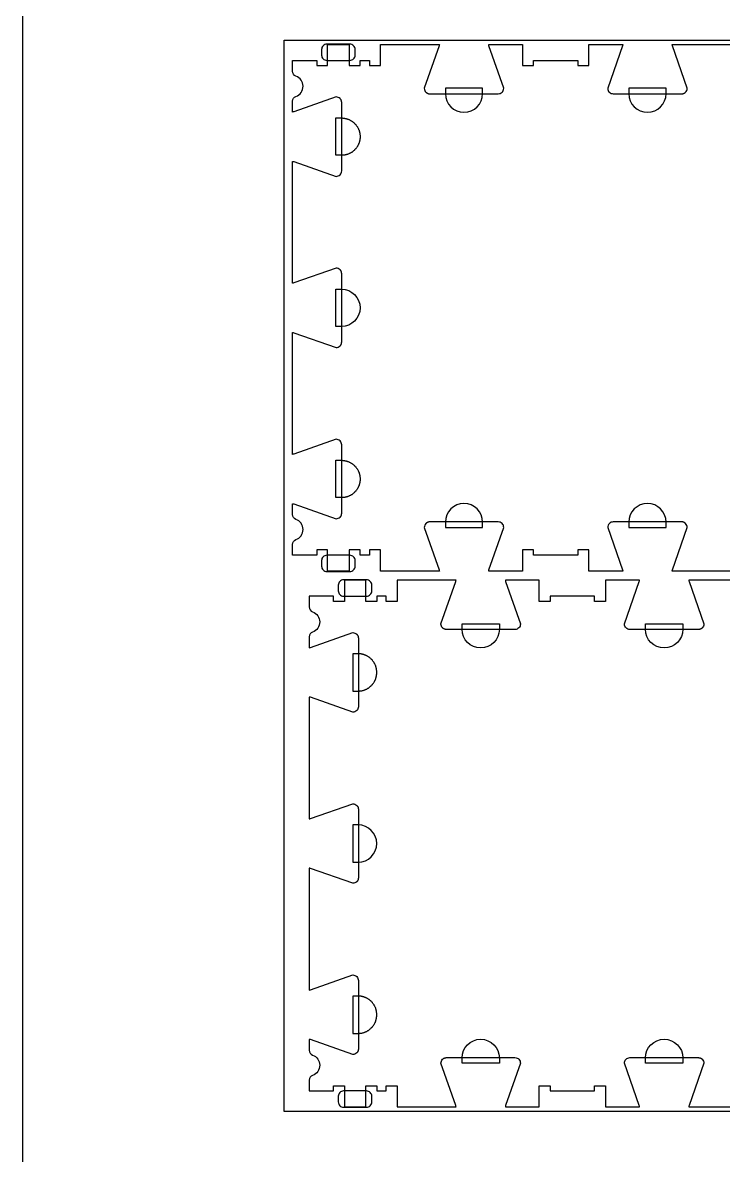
# Model space of a CAD drawing. Extents: x 0 to 4485, y 0 to 10771.
# Drawn here: x 0 to 798, y 5619 to 6909 of the extents above; entities that cross this region are included whole.
import ezdxf

# ---------------------------------------------------------------- set-up
doc = ezdxf.new("R2010")
doc.units = 0
for name, color, linetype in [('0_SHEET_SPRUCEPLY_2440X122', 1, 'CONTINUOUS'), ('4_ANYTOOL_CUTTHROUGH_OUTSI', 5, 'CONTINUOUS'), ('5_ANYTOOL_HALF_MILL_9MM_IN', 3, 'CONTINUOUS'), ('DONOTCUT', 7, 'CONTINUOUS')]:
    doc.layers.add(name, color=color, linetype=linetype)

msp = doc.modelspace()

# ---------------------------------------------------------------- linework, layer by layer
at = {"layer": '0_SHEET_SPRUCEPLY_2440X122'}
msp.add_lwpolyline([(2737.9, 6889.4), (2737.9, 5669.4), (297.9, 5669.4), (297.9, 6889.4)], close=True, dxfattribs=at)
at = {"layer": '4_ANYTOOL_CUTTHROUGH_OUTSI', "color": 5}
for points in [[(806.8, 6284.7), (739.6, 6284.7), (739.6, 6284.7, -0.061485), (739.8, 6286.1), (756.7, 6334.3), (756.7, 6334.4), (756.7, 6334.4), (756.7, 6334.4, 0.198912), (754.9, 6338.8), (754.8, 6338.9), (754.7, 6339), (754.6, 6339.1), (754.4, 6339.2), (754.3, 6339.3), (754.2, 6339.4), (754.1, 6339.5), (754, 6339.6), (753.8, 6339.7), (753.7, 6339.8), (753.6, 6339.9), (753.4, 6339.9), (753.3, 6340), (753.2, 6340.1), (753, 6340.1), (752.9, 6340.2), (752.7, 6340.3), (752.6, 6340.3), (752.4, 6340.4), (752.3, 6340.4), (752.1, 6340.4), (752, 6340.5), (751.8, 6340.5), (751.7, 6340.6), (751.5, 6340.6), (751.4, 6340.6), (751.2, 6340.6), (751.1, 6340.6), (750.9, 6340.7), (750.8, 6340.7), (750.6, 6340.7), (750.5, 6340.7), (672.5, 6340.7, 0.414214), (666.2, 6334.4), (666.2, 6334.4), (666.2, 6334.3), (683.1, 6286.1), (683.1, 6286.1, -0.061485), (683.4, 6284.7), (644.8, 6284.7), (644.8, 6308.4), (644.8, 6308.7), (632.3, 6308.7), (632.3, 6302.7), (581.8, 6302.7), (581.8, 6308.7), (569.3, 6308.7), (569.3, 6284.7), (530.7, 6284.7), (530.7, 6284.7, -0.061485), (530.9, 6286.1), (547.8, 6334.3), (547.8, 6334.4), (547.8, 6334.4), (547.8, 6334.4, 0.414214), (541.6, 6340.7), (463.6, 6340.7), (463.4, 6340.7), (463.3, 6340.7), (463.1, 6340.7), (463, 6340.6), (462.8, 6340.6), (462.7, 6340.6), (462.5, 6340.6), (462.4, 6340.6), (462.2, 6340.5), (462.1, 6340.5), (461.9, 6340.4), (461.8, 6340.4), (461.6, 6340.4), (461.5, 6340.3), (461.3, 6340.3), (461.2, 6340.2), (461, 6340.1), (460.9, 6340.1), (460.8, 6340), (460.6, 6339.9), (460.5, 6339.9), (460.3, 6339.8), (460.2, 6339.7), (460.1, 6339.6), (460, 6339.5), (459.8, 6339.4), (459.7, 6339.3), (459.6, 6339.2), (459.5, 6339.1), (459.4, 6339), (459.3, 6338.9), (459.2, 6338.8, 0.198912), (457.3, 6334.4), (457.3, 6334.4), (457.3, 6334.3), (474.2, 6286.1), (474.2, 6286.1, -0.061485), (474.5, 6284.7), (407.3, 6284.7), (407.3, 6308.7), (394.8, 6308.7), (394.8, 6302.7), (384.3, 6302.7), (384.3, 6308.7), (371.8, 6308.7), (371.8, 6284.7), (347.3, 6284.7), (347.3, 6308.7), (334.8, 6308.7), (334.8, 6302.7), (307.3, 6302.7), (307.3, 6315.1), (307.3, 6315.1, -0.317837), (311.1, 6320.5, 0.707107), (311.1, 6343.6, -0.317837), (307.3, 6349), (307.3, 6361.4, -0.061485), (308.7, 6361.2), (356.9, 6344.3), (357, 6344.3), (357, 6344.3), (357, 6344.3, 0.198912), (361.4, 6346.1), (361.5, 6346.2), (361.7, 6346.3), (361.8, 6346.4), (361.8, 6346.5), (361.9, 6346.7), (362, 6346.8), (362.1, 6346.9), (362.2, 6347), (362.3, 6347.2), (362.4, 6347.3), (362.5, 6347.4), (362.5, 6347.6), (362.6, 6347.7), (362.7, 6347.8), (362.7, 6348), (362.8, 6348.1), (362.9, 6348.3), (362.9, 6348.4), (363, 6348.6), (363, 6348.7), (363, 6348.9), (363.1, 6349), (363.1, 6349.2), (363.2, 6349.3), (363.2, 6349.5), (363.2, 6349.6), (363.2, 6349.8), (363.2, 6349.9), (363.3, 6350.1), (363.3, 6350.2), (363.3, 6350.4), (363.3, 6350.5), (363.3, 6428.5, 0.414214), (357, 6434.8), (357, 6434.8), (356.9, 6434.8), (308.7, 6417.9), (308.7, 6417.9, -0.061485), (307.3, 6417.6), (307.3, 6556.3, -0.061485), (308.7, 6556.1), (356.9, 6539.2), (357, 6539.2), (357, 6539.2), (357, 6539.2, 0.198912), (361.4, 6541), (361.5, 6541.1), (361.7, 6541.2), (361.8, 6541.3), (361.8, 6541.4), (361.9, 6541.6), (362, 6541.7), (362.1, 6541.8), (362.2, 6541.9), (362.3, 6542.1), (362.4, 6542.2), (362.5, 6542.3), (362.5, 6542.5), (362.6, 6542.6), (362.7, 6542.7), (362.7, 6542.9), (362.8, 6543), (362.9, 6543.2), (362.9, 6543.3), (363, 6543.5), (363, 6543.6), (363, 6543.8), (363.1, 6543.9), (363.1, 6544.1), (363.2, 6544.2), (363.2, 6544.4), (363.2, 6544.5), (363.2, 6544.7), (363.2, 6544.8), (363.3, 6545), (363.3, 6545.1), (363.3, 6545.3), (363.3, 6545.4), (363.3, 6623.4), (363.3, 6623.6), (363.3, 6623.7), (363.3, 6623.9), (363.2, 6624), (363.2, 6624.2), (363.2, 6624.3), (363.2, 6624.5), (363.2, 6624.6), (363.1, 6624.8), (363.1, 6624.9), (363, 6625.1), (363, 6625.2), (363, 6625.4), (362.9, 6625.5), (362.9, 6625.7), (362.8, 6625.8), (362.7, 6626), (362.7, 6626.1), (362.6, 6626.2), (362.5, 6626.4), (362.5, 6626.5), (362.4, 6626.6), (362.3, 6626.8), (362.2, 6626.9), (362.1, 6627), (362, 6627.2), (361.9, 6627.3), (361.8, 6627.4), (361.8, 6627.5), (361.7, 6627.6), (361.5, 6627.7), (361.4, 6627.8, 0.198912), (357, 6629.7), (357, 6629.7), (356.9, 6629.7), (308.7, 6612.8), (308.7, 6612.8, -0.061485), (307.3, 6612.5), (307.3, 6751.2, -0.061485), (308.7, 6751), (356.9, 6734.1), (357, 6734.1), (357, 6734.1), (357, 6734.1, 0.414214), (363.3, 6740.3), (363.3, 6818.3), (363.3, 6818.5), (363.3, 6818.6), (363.3, 6818.8), (363.2, 6818.9), (363.2, 6819.1), (363.2, 6819.2), (363.2, 6819.4), (363.2, 6819.5), (363.1, 6819.7), (363.1, 6819.8), (363, 6820), (363, 6820.1), (363, 6820.3), (362.9, 6820.4), (362.9, 6820.6), (362.8, 6820.7), (362.7, 6820.9), (362.7, 6821), (362.6, 6821.1), (362.5, 6821.3), (362.5, 6821.4), (362.4, 6821.5), (362.3, 6821.7), (362.2, 6821.8), (362.1, 6821.9), (362, 6822.1), (361.9, 6822.2), (361.8, 6822.3), (361.8, 6822.4), (361.7, 6822.5), (361.5, 6822.6), (361.4, 6822.7, 0.198912), (357, 6824.6), (357, 6824.6), (356.9, 6824.6), (308.7, 6807.7), (308.7, 6807.7, -0.061485), (307.3, 6807.4), (307.3, 6819.8, -0.317837), (311.1, 6825.2, 0.707107), (311.1, 6848.3, -0.317837), (307.3, 6853.8), (307.3, 6866.2), (334.8, 6866.2), (334.8, 6860.2), (347.3, 6860.2), (347.3, 6884.2), (371.8, 6884.2), (371.8, 6860.2), (372, 6860.2), (384, 6860.2), (384.3, 6860.2), (384.3, 6866.2), (394.8, 6866.2), (394.8, 6860.2), (407.3, 6860.2), (407.3, 6884.2), (474.5, 6884.2), (474.5, 6884.2, -0.061485), (474.2, 6882.8), (457.3, 6834.5), (457.3, 6834.5), (457.3, 6834.4), (457.3, 6834.4, 0.198912), (459.2, 6830), (459.3, 6829.9), (459.4, 6829.8), (459.5, 6829.7), (459.6, 6829.6), (459.7, 6829.5), (459.8, 6829.4), (460, 6829.3), (460.1, 6829.2), (460.2, 6829.1), (460.3, 6829.1), (460.5, 6829), (460.6, 6828.9), (460.8, 6828.8), (460.9, 6828.8), (461, 6828.7), (461.2, 6828.6), (461.3, 6828.6), (461.5, 6828.5), (461.6, 6828.5), (461.8, 6828.4), (461.9, 6828.4), (462.1, 6828.4), (462.2, 6828.3), (462.4, 6828.3), (462.5, 6828.3), (462.7, 6828.2), (462.8, 6828.2), (463, 6828.2), (463.1, 6828.2), (463.3, 6828.2), (463.4, 6828.2), (463.6, 6828.2), (541.6, 6828.2, 0.414214), (547.8, 6834.4), (547.8, 6834.5), (547.8, 6834.5), (530.9, 6882.8), (530.9, 6882.8, -0.061485), (530.7, 6884.2), (569.3, 6884.2), (569.3, 6860.2), (581.8, 6860.2), (581.8, 6866.2), (632.3, 6866.2), (632.3, 6860.2), (644.8, 6860.2), (644.8, 6884.2), (683.4, 6884.2), (683.4, 6884.2, -0.061485), (683.1, 6882.8), (666.2, 6834.5), (666.2, 6834.5), (666.2, 6834.4), (666.2, 6834.4, 0.414214), (672.5, 6828.2), (750.5, 6828.2), (750.6, 6828.2), (750.8, 6828.2), (750.9, 6828.2), (751.1, 6828.2), (751.2, 6828.2), (751.4, 6828.2), (751.5, 6828.3), (751.7, 6828.3), (751.8, 6828.3), (752, 6828.4), (752.1, 6828.4), (752.3, 6828.4), (752.4, 6828.5), (752.6, 6828.5), (752.7, 6828.6), (752.9, 6828.6), (753, 6828.7), (753.2, 6828.8), (753.3, 6828.8), (753.4, 6828.9), (753.6, 6829), (753.7, 6829.1), (753.8, 6829.1), (754, 6829.2), (754.1, 6829.3), (754.2, 6829.4), (754.3, 6829.5), (754.4, 6829.6), (754.6, 6829.7), (754.7, 6829.8), (754.8, 6829.9), (754.9, 6830, 0.198912), (756.7, 6834.4), (756.7, 6834.5), (756.7, 6834.5), (739.8, 6882.8), (739.8, 6882.8, -0.061485), (739.6, 6884.2), (757, 6884.2), (806.8, 6884.2)], [(825.8, 6274.2), (758.6, 6274.2), (758.6, 6274.2, 0.061485), (758.8, 6272.8), (775.7, 6224.5), (775.7, 6224.5), (775.7, 6224.4), (775.7, 6224.4, -0.198912), (773.9, 6220), (773.8, 6219.9), (773.7, 6219.8), (773.6, 6219.7), (773.4, 6219.6), (773.3, 6219.5), (773.2, 6219.4), (773.1, 6219.3), (773, 6219.2), (772.8, 6219.1), (772.7, 6219.1), (772.6, 6219), (772.4, 6218.9), (772.3, 6218.8), (772.2, 6218.8), (772, 6218.7), (771.9, 6218.6), (771.7, 6218.6), (771.6, 6218.5), (771.4, 6218.5), (771.3, 6218.4), (771.1, 6218.4), (771, 6218.4), (770.8, 6218.3), (770.7, 6218.3), (770.5, 6218.3), (770.4, 6218.2), (770.2, 6218.2), (770.1, 6218.2), (769.9, 6218.2), (769.8, 6218.2), (769.6, 6218.2), (769.5, 6218.2), (691.5, 6218.2, -0.414214), (685.2, 6224.4), (685.2, 6224.5), (685.2, 6224.5), (702.1, 6272.8), (702.1, 6272.8, 0.061485), (702.4, 6274.2), (663.8, 6274.2), (663.8, 6250.2), (651.3, 6250.2), (651.3, 6256.2), (600.8, 6256.2), (600.8, 6250.2), (588.3, 6250.2), (588.3, 6274.2), (549.7, 6274.2), (549.7, 6274.2, 0.061485), (549.9, 6272.8), (566.8, 6224.5), (566.8, 6224.5), (566.8, 6224.4), (566.8, 6224.4, -0.414214), (560.6, 6218.2), (482.6, 6218.2), (482.4, 6218.2), (482.3, 6218.2), (482.1, 6218.2), (482, 6218.2), (481.8, 6218.2), (481.7, 6218.2), (481.5, 6218.3), (481.4, 6218.3), (481.2, 6218.3), (481.1, 6218.4), (480.9, 6218.4), (480.8, 6218.4), (480.6, 6218.5), (480.5, 6218.5), (480.3, 6218.6), (480.2, 6218.6), (480, 6218.7), (479.9, 6218.8), (479.8, 6218.8), (479.6, 6218.9), (479.5, 6219), (479.3, 6219.1), (479.2, 6219.1), (479.1, 6219.2), (479, 6219.3), (478.8, 6219.4), (478.7, 6219.5), (478.6, 6219.6), (478.5, 6219.7), (478.4, 6219.8), (478.3, 6219.9), (478.2, 6220, -0.198912), (476.3, 6224.4), (476.3, 6224.5), (476.3, 6224.5), (493.2, 6272.8), (493.2, 6272.8, 0.061485), (493.5, 6274.2), (426.3, 6274.2), (426.3, 6250.2), (413.8, 6250.2), (413.8, 6256.2), (403.3, 6256.2), (403.3, 6250.2), (390.8, 6250.2), (390.8, 6274.2), (366.3, 6274.2), (366.3, 6250.2), (354, 6250.2), (353.8, 6250.2), (353.8, 6256.2), (326.3, 6256.2), (326.3, 6243.8), (326.3, 6243.8, 0.317837), (330.1, 6238.3, -0.707107), (330.1, 6215.2, 0.317837), (326.3, 6209.8), (326.3, 6197.4, 0.061485), (327.7, 6197.7), (375.9, 6214.6), (376, 6214.6), (376, 6214.6), (376, 6214.6, -0.198912), (380.4, 6212.7), (380.5, 6212.6), (380.7, 6212.5), (380.8, 6212.4), (380.8, 6212.3), (380.9, 6212.2), (381, 6212.1), (381.1, 6211.9), (381.2, 6211.8), (381.3, 6211.7), (381.4, 6211.5), (381.5, 6211.4), (381.5, 6211.3), (381.6, 6211.1), (381.7, 6211), (381.7, 6210.9), (381.8, 6210.7), (381.9, 6210.6), (381.9, 6210.4), (382, 6210.3), (382, 6210.1), (382, 6210), (382.1, 6209.8), (382.1, 6209.7), (382.2, 6209.5), (382.2, 6209.4), (382.2, 6209.2), (382.2, 6209.1), (382.2, 6208.9), (382.3, 6208.8), (382.3, 6208.6), (382.3, 6208.5), (382.3, 6208.3), (382.3, 6130.3, -0.414214), (376, 6124.1), (376, 6124.1), (375.9, 6124.1), (327.7, 6141), (327.7, 6141, 0.061485), (326.3, 6141.2), (326.3, 6002.5, 0.061485), (327.7, 6002.8), (375.9, 6019.7), (376, 6019.7), (376, 6019.7), (376, 6019.7, -0.198912), (380.4, 6017.8), (380.5, 6017.7), (380.7, 6017.6), (380.8, 6017.5), (380.8, 6017.4), (380.9, 6017.3), (381, 6017.2), (381.1, 6017), (381.2, 6016.9), (381.3, 6016.8), (381.4, 6016.6), (381.5, 6016.5), (381.5, 6016.4), (381.6, 6016.2), (381.7, 6016.1), (381.7, 6016), (381.8, 6015.8), (381.9, 6015.7), (381.9, 6015.5), (382, 6015.4), (382, 6015.2), (382, 6015.1), (382.1, 6014.9), (382.1, 6014.8), (382.2, 6014.6), (382.2, 6014.5), (382.2, 6014.3), (382.2, 6014.2), (382.2, 6014), (382.3, 6013.9), (382.3, 6013.7), (382.3, 6013.6), (382.3, 6013.4), (382.3, 5935.4), (382.3, 5935.3), (382.3, 5935.1), (382.3, 5935), (382.2, 5934.8), (382.2, 5934.7), (382.2, 5934.5), (382.2, 5934.4), (382.2, 5934.2), (382.1, 5934.1), (382.1, 5933.9), (382, 5933.8), (382, 5933.6), (382, 5933.5), (381.9, 5933.3), (381.9, 5933.2), (381.8, 5933), (381.7, 5932.9), (381.7, 5932.7), (381.6, 5932.6), (381.5, 5932.5), (381.5, 5932.3), (381.4, 5932.2), (381.3, 5932.1), (381.2, 5931.9), (381.1, 5931.8), (381, 5931.7), (380.9, 5931.6), (380.8, 5931.4), (380.8, 5931.3), (380.7, 5931.2), (380.5, 5931.1), (380.4, 5931, -0.198912), (376, 5929.2), (376, 5929.2), (375.9, 5929.2), (327.7, 5946.1), (327.7, 5946.1, 0.061485), (326.3, 5946.3), (326.3, 5807.6, 0.061485), (327.7, 5807.9), (375.9, 5824.8), (376, 5824.8), (376, 5824.8), (376, 5824.8, -0.414214), (382.3, 5818.5), (382.3, 5740.5), (382.3, 5740.4), (382.3, 5740.2), (382.3, 5740.1), (382.2, 5739.9), (382.2, 5739.8), (382.2, 5739.6), (382.2, 5739.5), (382.2, 5739.3), (382.1, 5739.2), (382.1, 5739), (382, 5738.9), (382, 5738.7), (382, 5738.6), (381.9, 5738.4), (381.9, 5738.3), (381.8, 5738.1), (381.7, 5738), (381.7, 5737.8), (381.6, 5737.7), (381.5, 5737.6), (381.5, 5737.4), (381.4, 5737.3), (381.3, 5737.2), (381.2, 5737), (381.1, 5736.9), (381, 5736.8), (380.9, 5736.7), (380.8, 5736.5), (380.8, 5736.4), (380.7, 5736.3), (380.5, 5736.2), (380.4, 5736.1, -0.198912), (376, 5734.3), (376, 5734.3), (375.9, 5734.3), (327.7, 5751.2), (327.7, 5751.2, 0.061485), (326.3, 5751.4), (326.3, 5739, 0.317837), (330.1, 5733.6, -0.707107), (330.1, 5710.5, 0.317837), (326.3, 5705.1), (326.3, 5692.7), (353.8, 5692.7), (353.8, 5698.7), (366.3, 5698.7), (366.3, 5674.7), (390.8, 5674.7), (390.8, 5698.7), (403, 5698.7), (403.3, 5698.7), (403.3, 5692.7), (413.8, 5692.7), (413.8, 5698.7), (426.3, 5698.7), (426.3, 5674.7), (493.5, 5674.7), (493.5, 5674.7, 0.061485), (493.2, 5676.1), (476.3, 5724.3), (476.3, 5724.4), (476.3, 5724.4), (476.3, 5724.4, -0.198912), (478.2, 5728.8), (478.3, 5728.9), (478.4, 5729), (478.5, 5729.1), (478.6, 5729.2), (478.7, 5729.3), (478.8, 5729.4), (479, 5729.5), (479.1, 5729.6), (479.2, 5729.7), (479.3, 5729.8), (479.5, 5729.9), (479.6, 5729.9), (479.8, 5730), (479.9, 5730.1), (480, 5730.1), (480.2, 5730.2), (480.3, 5730.3), (480.5, 5730.3), (480.6, 5730.4), (480.8, 5730.4), (480.9, 5730.4), (481.1, 5730.5), (481.2, 5730.5), (481.4, 5730.6), (481.5, 5730.6), (481.7, 5730.6), (481.8, 5730.6), (482, 5730.6), (482.1, 5730.7), (482.3, 5730.7), (482.4, 5730.7), (482.6, 5730.7), (560.6, 5730.7, -0.414214), (566.8, 5724.4), (566.8, 5724.4), (566.8, 5724.3), (549.9, 5676.1), (549.9, 5676.1, 0.061485), (549.7, 5674.7), (588.3, 5674.7), (588.3, 5698.7), (600.5, 5698.7), (600.8, 5698.7), (600.8, 5692.7), (651.3, 5692.7), (651.3, 5698.7), (663.5, 5698.7), (663.8, 5698.7), (663.8, 5674.7), (702.4, 5674.7), (702.4, 5674.7, 0.061485), (702.1, 5676.1), (685.2, 5724.3), (685.2, 5724.4), (685.2, 5724.4), (685.2, 5724.4, -0.414214), (691.5, 5730.7), (769.5, 5730.7), (769.6, 5730.7), (769.8, 5730.7), (769.9, 5730.7), (770.1, 5730.6), (770.2, 5730.6), (770.4, 5730.6), (770.5, 5730.6), (770.7, 5730.6), (770.8, 5730.5), (771, 5730.5), (771.1, 5730.4), (771.3, 5730.4), (771.4, 5730.4), (771.6, 5730.3), (771.7, 5730.3), (771.9, 5730.2), (772, 5730.1), (772.2, 5730.1), (772.3, 5730), (772.4, 5729.9), (772.6, 5729.9), (772.7, 5729.8), (772.8, 5729.7), (773, 5729.6), (773.1, 5729.5), (773.2, 5729.4), (773.3, 5729.3), (773.4, 5729.2), (773.6, 5729.1), (773.7, 5729), (773.8, 5728.9), (773.9, 5728.8, -0.198912), (775.7, 5724.4), (775.7, 5724.4), (775.7, 5724.3), (758.8, 5676.1), (758.8, 5676.1, 0.061485), (758.6, 5674.7), (776, 5674.7), (825.8, 5674.7)]]:
    msp.add_lwpolyline(points, format="xyb", dxfattribs=at)
at = {"layer": '5_ANYTOOL_HALF_MILL_9MM_IN'}
for points in [[(346.4, 6884.7, 0.414214), (340.4, 6878.7), (340.4, 6872.2, 0.414214), (346.4, 6866.2), (372.6, 6866.2, 0.414214), (378.6, 6872.2), (378.6, 6878.7, 0.414214), (372.6, 6884.7)], [(481.3, 6828.4, 1), (523.8, 6828.4), (523.8, 6828.7), (523.8, 6834.7), (481.3, 6834.7), (481.3, 6828.7), (481.3, 6828.4)], [(690.2, 6828.4, 1), (732.7, 6828.4), (732.7, 6828.7), (732.7, 6834.7), (690.2, 6834.7), (690.2, 6828.7), (690.2, 6828.4)], [(363, 6605.7, -1), (363, 6563.2), (362.8, 6563.2), (356.8, 6563.2), (356.8, 6605.7), (362.8, 6605.7), (363, 6605.7)], [(523.8, 6340.4, 1), (481.3, 6340.4), (481.3, 6340.2), (481.3, 6334.2), (523.8, 6334.2), (523.8, 6340.2), (523.8, 6340.4)], [(732.7, 6340.4, 1), (690.2, 6340.4), (690.2, 6340.2), (690.2, 6334.2), (732.7, 6334.2), (732.7, 6340.2), (732.7, 6340.4)], [(346.4, 6302.7, 0.414214), (340.4, 6296.7), (340.4, 6290.2, 0.414214), (346.4, 6284.2), (372.6, 6284.2, 0.414214), (378.6, 6290.2), (378.6, 6296.7, 0.414214), (372.6, 6302.7)], [(365.4, 6274.7, 0.414214), (359.4, 6268.7), (359.4, 6262.2, 0.414214), (365.4, 6256.2), (391.6, 6256.2, 0.414214), (397.6, 6262.2), (397.6, 6268.7, 0.414214), (391.6, 6274.7)], [(542.8, 6218.4, -1), (500.3, 6218.4), (500.3, 6218.7), (500.3, 6224.7), (542.8, 6224.7), (542.8, 6218.7), (542.8, 6218.4)], [(751.7, 6218.4, -1), (709.2, 6218.4), (709.2, 6218.7), (709.2, 6224.7), (751.7, 6224.7), (751.7, 6218.7), (751.7, 6218.4)], [(382, 5953.2, 1), (382, 5995.7), (381.8, 5995.7), (375.8, 5995.7), (375.8, 5953.2), (381.8, 5953.2), (382, 5953.2)], [(500.3, 5730.4, -1), (542.8, 5730.4), (542.8, 5730.2), (542.8, 5724.2), (500.3, 5724.2), (500.3, 5730.2), (500.3, 5730.4)], [(709.2, 5730.4, -1), (751.7, 5730.4), (751.7, 5730.2), (751.7, 5724.2), (709.2, 5724.2), (709.2, 5730.2), (709.2, 5730.4)], [(365.4, 5692.7, 0.414214), (359.4, 5686.7), (359.4, 5680.2, 0.414214), (365.4, 5674.2), (391.6, 5674.2, 0.414214), (397.6, 5680.2), (397.6, 5686.7, 0.414214), (391.6, 5692.7)]]:
    msp.add_lwpolyline(points, format="xyb", close=True, dxfattribs=at)
for points in [[(363, 6800.6), (363.5, 6800.6), (364, 6800.6), (364.5, 6800.5), (364.9, 6800.5), (365.4, 6800.4), (365.9, 6800.4), (366.4, 6800.3), (366.9, 6800.2), (367.4, 6800.1), (367.9, 6800), (368.4, 6799.9), (368.9, 6799.8), (369.4, 6799.6), (369.9, 6799.4), (370.4, 6799.3), (370.8, 6799.1), (371.3, 6798.9), (371.8, 6798.7), (372.3, 6798.4), (372.8, 6798.2), (373.3, 6797.9), (373.7, 6797.7), (374.2, 6797.4), (374.7, 6797.1), (375.1, 6796.8), (375.5, 6796.5), (376, 6796.2), (376.4, 6795.8), (376.8, 6795.5), (377.3, 6795.1), (377.7, 6794.7), (378, 6794.3), (378.4, 6794), (378.8, 6793.6), (379.2, 6793.1), (379.5, 6792.7), (379.9, 6792.3), (380.2, 6791.8), (380.5, 6791.4), (380.8, 6791), (381.1, 6790.5), (381.4, 6790), (381.6, 6789.6), (381.9, 6789.1), (382.1, 6788.6), (382.4, 6788.1), (382.6, 6787.6), (382.8, 6787.1), (383, 6786.7), (383.1, 6786.2), (383.3, 6785.7), (383.5, 6785.2), (383.6, 6784.7), (383.7, 6784.2), (383.8, 6783.7), (383.9, 6783.2), (384, 6782.7), (384.1, 6782.2), (384.1, 6781.7), (384.2, 6781.2), (384.2, 6780.7), (384.3, 6780.3), (384.3, 6779.8), (384.3, 6779.3), (384.3, 6778.9), (384.3, 6778.4), (384.2, 6777.9), (384.2, 6777.4), (384.1, 6776.9), (384.1, 6776.4), (384, 6775.9), (383.9, 6775.5), (383.8, 6775), (383.7, 6774.5), (383.6, 6774), (383.5, 6773.5), (383.3, 6773), (383.1, 6772.5), (383, 6772), (382.8, 6771.5), (382.6, 6771), (382.4, 6770.5), (382.1, 6770), (381.9, 6769.6), (381.6, 6769.1), (381.4, 6768.6), (381.1, 6768.2), (380.8, 6767.7), (380.5, 6767.2), (380.2, 6766.8), (379.9, 6766.4), (379.5, 6765.9), (379.2, 6765.5), (378.8, 6765.1), (378.4, 6764.7), (378, 6764.3), (377.7, 6763.9), (377.3, 6763.5), (376.8, 6763.2), (376.4, 6762.8), (376, 6762.5), (375.5, 6762.2), (375.1, 6761.8), (374.7, 6761.5), (374.2, 6761.2), (373.7, 6761), (373.3, 6760.7), (372.8, 6760.4), (372.3, 6760.2), (371.8, 6760), (371.3, 6759.8), (370.8, 6759.6), (370.4, 6759.4), (369.9, 6759.2), (369.4, 6759), (368.9, 6758.9), (368.4, 6758.8), (367.9, 6758.6), (367.4, 6758.5), (366.9, 6758.4), (366.4, 6758.3), (365.9, 6758.3), (365.4, 6758.2), (364.9, 6758.2), (364.5, 6758.1), (364, 6758.1), (363.5, 6758.1), (363, 6758.1), (362.8, 6758.1), (356.8, 6758.1), (356.8, 6800.6), (362.8, 6800.6), (363, 6800.6)], [(363, 6410.8), (363.5, 6410.8), (364, 6410.8), (364.5, 6410.7), (364.9, 6410.7), (365.4, 6410.6), (365.9, 6410.6), (366.4, 6410.5), (366.9, 6410.4), (367.4, 6410.3), (367.9, 6410.2), (368.4, 6410.1), (368.9, 6410), (369.4, 6409.8), (369.9, 6409.6), (370.4, 6409.5), (370.8, 6409.3), (371.3, 6409.1), (371.8, 6408.9), (372.3, 6408.6), (372.8, 6408.4), (373.3, 6408.1), (373.7, 6407.9), (374.2, 6407.6), (374.7, 6407.3), (375.1, 6407), (375.5, 6406.7), (376, 6406.4), (376.4, 6406), (376.8, 6405.7), (377.3, 6405.3), (377.7, 6404.9), (378, 6404.5), (378.4, 6404.2), (378.8, 6403.8), (379.2, 6403.3), (379.5, 6402.9), (379.9, 6402.5), (380.2, 6402), (380.5, 6401.6), (380.8, 6401.2), (381.1, 6400.7), (381.4, 6400.2), (381.6, 6399.8), (381.9, 6399.3), (382.1, 6398.8), (382.4, 6398.3), (382.6, 6397.8), (382.8, 6397.3), (383, 6396.9), (383.1, 6396.4), (383.3, 6395.9), (383.5, 6395.4), (383.6, 6394.9), (383.7, 6394.4), (383.8, 6393.9), (383.9, 6393.4), (384, 6392.9), (384.1, 6392.4), (384.1, 6391.9), (384.2, 6391.4), (384.2, 6390.9), (384.3, 6390.5), (384.3, 6390), (384.3, 6389.5), (384.3, 6389.1), (384.3, 6388.6), (384.2, 6388.1), (384.2, 6387.6), (384.1, 6387.1), (384.1, 6386.6), (384, 6386.1), (383.9, 6385.7), (383.8, 6385.2), (383.7, 6384.7), (383.6, 6384.2), (383.5, 6383.7), (383.3, 6383.2), (383.1, 6382.7), (383, 6382.2), (382.8, 6381.7), (382.6, 6381.2), (382.4, 6380.7), (382.1, 6380.2), (381.9, 6379.8), (381.6, 6379.3), (381.4, 6378.8), (381.1, 6378.4), (380.8, 6377.9), (380.5, 6377.4), (380.2, 6377), (379.9, 6376.6), (379.5, 6376.1), (379.2, 6375.7), (378.8, 6375.3), (378.4, 6374.9), (378, 6374.5), (377.7, 6374.1), (377.3, 6373.7), (376.8, 6373.4), (376.4, 6373), (376, 6372.7), (375.5, 6372.4), (375.1, 6372), (374.7, 6371.7), (374.2, 6371.4), (373.7, 6371.2), (373.3, 6370.9), (372.8, 6370.6), (372.3, 6370.4), (371.8, 6370.2), (371.3, 6370), (370.8, 6369.8), (370.4, 6369.6), (369.9, 6369.4), (369.4, 6369.2), (368.9, 6369.1), (368.4, 6369), (367.9, 6368.8), (367.4, 6368.7), (366.9, 6368.6), (366.4, 6368.5), (365.9, 6368.5), (365.4, 6368.4), (364.9, 6368.4), (364.5, 6368.3), (364, 6368.3), (363.5, 6368.3), (363, 6368.3), (362.8, 6368.3), (356.8, 6368.3), (356.8, 6410.8), (362.8, 6410.8), (363, 6410.8)], [(382, 6148.1), (382.5, 6148.1), (383, 6148.1), (383.5, 6148.1), (383.9, 6148.2), (384.4, 6148.2), (384.9, 6148.3), (385.4, 6148.3), (385.9, 6148.4), (386.4, 6148.5), (386.9, 6148.6), (387.4, 6148.8), (387.9, 6148.9), (388.4, 6149), (388.9, 6149.2), (389.4, 6149.4), (389.8, 6149.6), (390.3, 6149.8), (390.8, 6150), (391.3, 6150.2), (391.8, 6150.4), (392.3, 6150.7), (392.7, 6151), (393.2, 6151.2), (393.7, 6151.5), (394.1, 6151.8), (394.5, 6152.2), (395, 6152.5), (395.4, 6152.8), (395.8, 6153.2), (396.3, 6153.5), (396.7, 6153.9), (397, 6154.3), (397.4, 6154.7), (397.8, 6155.1), (398.2, 6155.5), (398.5, 6155.9), (398.9, 6156.4), (399.2, 6156.8), (399.5, 6157.2), (399.8, 6157.7), (400.1, 6158.2), (400.4, 6158.6), (400.6, 6159.1), (400.9, 6159.6), (401.1, 6160), (401.4, 6160.5), (401.6, 6161), (401.8, 6161.5), (402, 6162), (402.1, 6162.5), (402.3, 6163), (402.5, 6163.5), (402.6, 6164), (402.7, 6164.5), (402.8, 6165), (402.9, 6165.5), (403, 6165.9), (403.1, 6166.4), (403.1, 6166.9), (403.2, 6167.4), (403.2, 6167.9), (403.3, 6168.4), (403.3, 6168.9), (403.3, 6169.3), (403.3, 6169.8), (403.3, 6170.3), (403.2, 6170.7), (403.2, 6171.2), (403.1, 6171.7), (403.1, 6172.2), (403, 6172.7), (402.9, 6173.2), (402.8, 6173.7), (402.7, 6174.2), (402.6, 6174.7), (402.5, 6175.2), (402.3, 6175.7), (402.1, 6176.2), (402, 6176.7), (401.8, 6177.1), (401.6, 6177.6), (401.4, 6178.1), (401.1, 6178.6), (400.9, 6179.1), (400.6, 6179.6), (400.4, 6180), (400.1, 6180.5), (399.8, 6181), (399.5, 6181.4), (399.2, 6181.8), (398.9, 6182.3), (398.5, 6182.7), (398.2, 6183.1), (397.8, 6183.6), (397.4, 6184), (397, 6184.3), (396.7, 6184.7), (396.3, 6185.1), (395.8, 6185.5), (395.4, 6185.8), (395, 6186.2), (394.5, 6186.5), (394.1, 6186.8), (393.7, 6187.1), (393.2, 6187.4), (392.7, 6187.7), (392.3, 6187.9), (391.8, 6188.2), (391.3, 6188.4), (390.8, 6188.7), (390.3, 6188.9), (389.8, 6189.1), (389.4, 6189.3), (388.9, 6189.4), (388.4, 6189.6), (387.9, 6189.8), (387.4, 6189.9), (386.9, 6190), (386.4, 6190.1), (385.9, 6190.2), (385.4, 6190.3), (384.9, 6190.4), (384.4, 6190.4), (383.9, 6190.5), (383.5, 6190.5), (383, 6190.6), (382.5, 6190.6), (382, 6190.6), (381.8, 6190.6), (375.8, 6190.6), (375.8, 6148.1), (381.8, 6148.1), (382, 6148.1)], [(382, 5758.3), (382.5, 5758.3), (383, 5758.3), (383.5, 5758.3), (383.9, 5758.4), (384.4, 5758.4), (384.9, 5758.5), (385.4, 5758.5), (385.9, 5758.6), (386.4, 5758.7), (386.9, 5758.8), (387.4, 5759), (387.9, 5759.1), (388.4, 5759.2), (388.9, 5759.4), (389.4, 5759.6), (389.8, 5759.8), (390.3, 5760), (390.8, 5760.2), (391.3, 5760.4), (391.8, 5760.6), (392.3, 5760.9), (392.7, 5761.2), (393.2, 5761.4), (393.7, 5761.7), (394.1, 5762), (394.5, 5762.4), (395, 5762.7), (395.4, 5763), (395.8, 5763.4), (396.3, 5763.7), (396.7, 5764.1), (397, 5764.5), (397.4, 5764.9), (397.8, 5765.3), (398.2, 5765.7), (398.5, 5766.1), (398.9, 5766.6), (399.2, 5767), (399.5, 5767.4), (399.8, 5767.9), (400.1, 5768.4), (400.4, 5768.8), (400.6, 5769.3), (400.9, 5769.8), (401.1, 5770.2), (401.4, 5770.7), (401.6, 5771.2), (401.8, 5771.7), (402, 5772.2), (402.1, 5772.7), (402.3, 5773.2), (402.5, 5773.7), (402.6, 5774.2), (402.7, 5774.7), (402.8, 5775.2), (402.9, 5775.7), (403, 5776.1), (403.1, 5776.6), (403.1, 5777.1), (403.2, 5777.6), (403.2, 5778.1), (403.3, 5778.6), (403.3, 5779.1), (403.3, 5779.5), (403.3, 5780), (403.3, 5780.5), (403.2, 5780.9), (403.2, 5781.4), (403.1, 5781.9), (403.1, 5782.4), (403, 5782.9), (402.9, 5783.4), (402.8, 5783.9), (402.7, 5784.4), (402.6, 5784.9), (402.5, 5785.4), (402.3, 5785.9), (402.1, 5786.4), (402, 5786.9), (401.8, 5787.3), (401.6, 5787.8), (401.4, 5788.3), (401.1, 5788.8), (400.9, 5789.3), (400.6, 5789.8), (400.4, 5790.2), (400.1, 5790.7), (399.8, 5791.2), (399.5, 5791.6), (399.2, 5792), (398.9, 5792.5), (398.5, 5792.9), (398.2, 5793.3), (397.8, 5793.8), (397.4, 5794.2), (397, 5794.5), (396.7, 5794.9), (396.3, 5795.3), (395.8, 5795.7), (395.4, 5796), (395, 5796.4), (394.5, 5796.7), (394.1, 5797), (393.7, 5797.3), (393.2, 5797.6), (392.7, 5797.9), (392.3, 5798.1), (391.8, 5798.4), (391.3, 5798.6), (390.8, 5798.9), (390.3, 5799.1), (389.8, 5799.3), (389.4, 5799.5), (388.9, 5799.6), (388.4, 5799.8), (387.9, 5800), (387.4, 5800.1), (386.9, 5800.2), (386.4, 5800.3), (385.9, 5800.4), (385.4, 5800.5), (384.9, 5800.6), (384.4, 5800.6), (383.9, 5800.7), (383.5, 5800.7), (383, 5800.8), (382.5, 5800.8), (382, 5800.8), (381.8, 5800.8), (375.8, 5800.8), (375.8, 5758.3), (381.8, 5758.3), (382, 5758.3)]]:
    msp.add_lwpolyline(points, close=True, dxfattribs=at)
at = {"layer": 'DONOTCUT'}
msp.add_lwpolyline([(0, 0), (3183.4, 0), (3183.4, 7593.4), (0, 7593.4)], close=True, dxfattribs=at)

doc.saveas('drawing.dxf')
